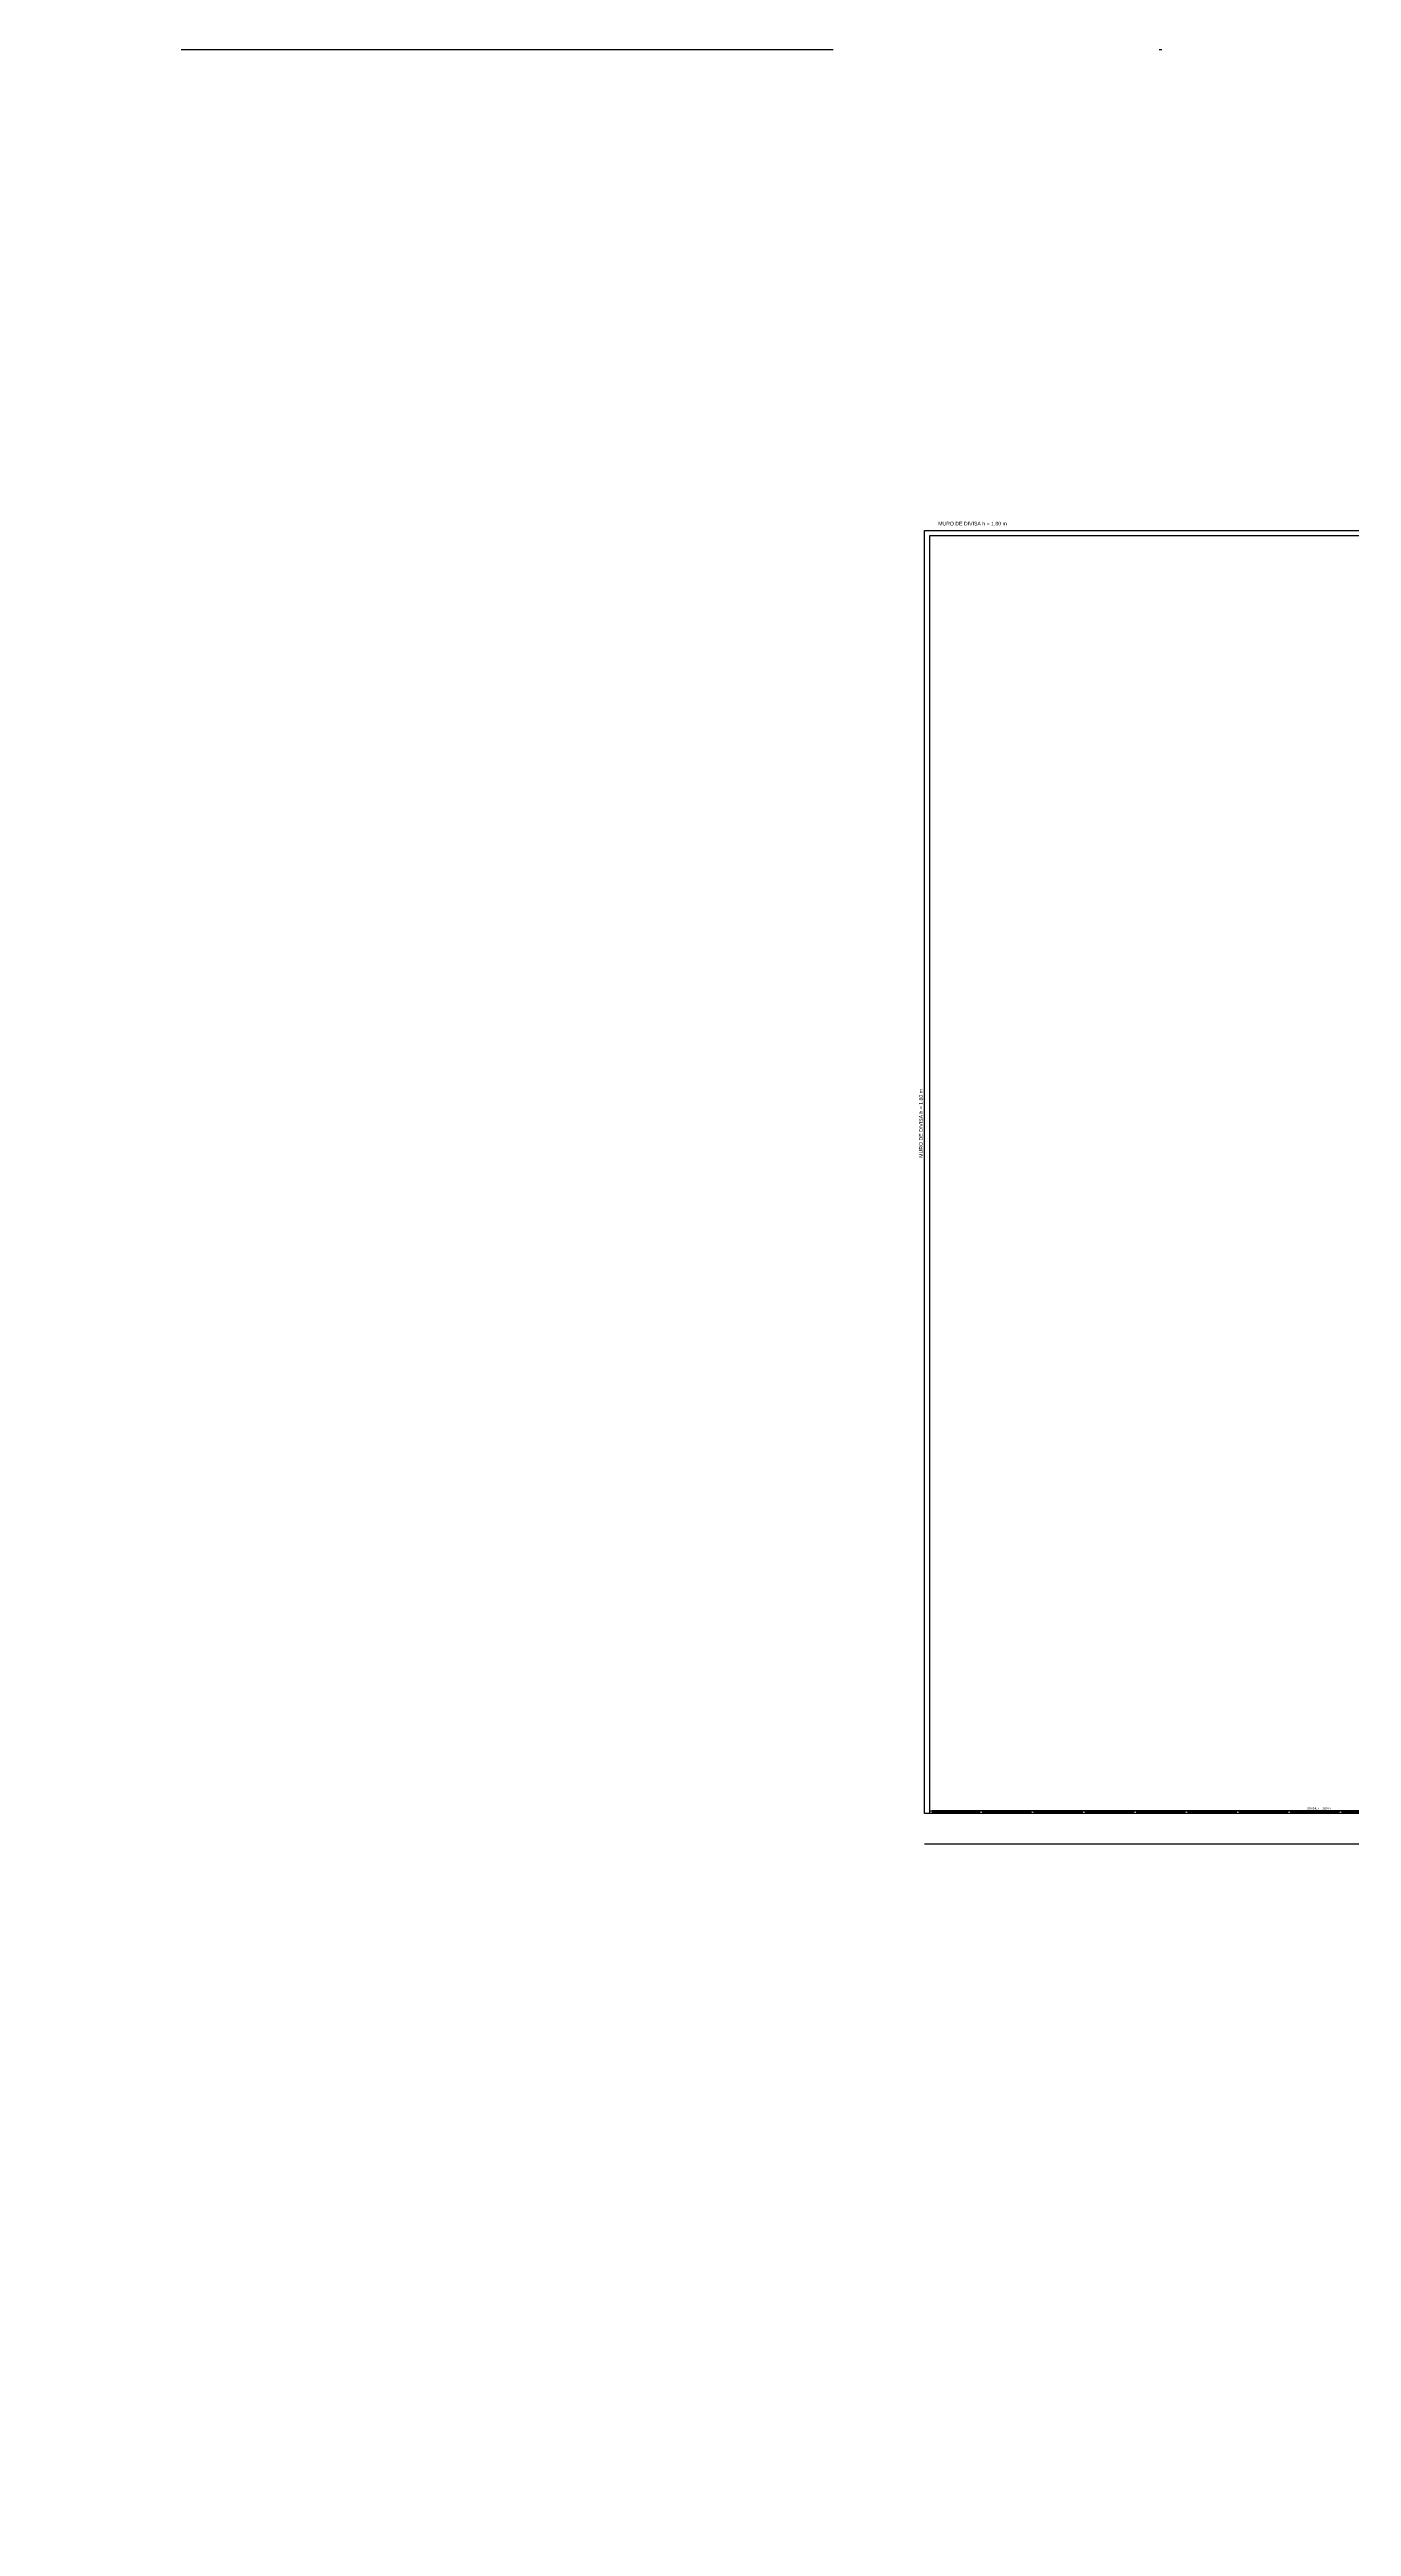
# Model space of a CAD drawing. Extents: x 210 to 779, y 61 to 241.
# Drawn here: x 408.3 to 459, y 144.5 to 241 of the extents above; entities that cross this region are included whole.
import ezdxf

# ---------------------------------------------------------------- set-up
doc = ezdxf.new("R2010")
doc.units = 0
doc.header["$LTSCALE"] = 2
doc.linetypes.add('DASHDOT', pattern=[25.4, 12.7, -6.35, 0, -6.35])
doc.layers.get('0').update_dxf_attribs({"linetype": 'CONTINUOUS'})
for name, color, linetype in [('A-MURO', 2, 'CONTINUOUS'), ('A-PISOS-NIVEL', 1, 'CONTINUOUS'), ('AR-PIS', 1, 'CONTINUOUS'), ('AR-TXT', 1, 'CONTINUOUS'), ('ARQ-TXT-1_075', 2, 'CONTINUOUS'), ('PORTAL_VTA_PROX', 1, 'CONTINUOUS')]:
    doc.layers.add(name, color=color, linetype=linetype)
doc.styles.add('ESC-50-A20', font='arial.ttf', dxfattribs={"height": 0.1})

msp = doc.modelspace()

# ---------------------------------------------------------------- linework, layer by layer
at = {"linetype": 'DASHDOT'}
msp.add_lwpolyline([(209.856, 241.05), (778.543, 241.05), (778.543, 61.137), (209.856, 61.137)], close=True, dxfattribs=at)
at = {"color": 251}
for points in [[(442.716, 172.31), (442.616, 172.31), (442.616, 172.41), (442.716, 172.41)], [(444.666, 172.31), (444.566, 172.31), (444.566, 172.41), (444.666, 172.41)], [(446.666, 172.31), (446.566, 172.31), (446.566, 172.41), (446.666, 172.41)], [(448.666, 172.31), (448.566, 172.31), (448.566, 172.41), (448.666, 172.41)], [(450.666, 172.31), (450.566, 172.31), (450.566, 172.41), (450.666, 172.41)], [(452.666, 172.31), (452.566, 172.31), (452.566, 172.41), (452.666, 172.41)], [(454.666, 172.31), (454.566, 172.31), (454.566, 172.41), (454.666, 172.41)], [(456.666, 172.31), (456.566, 172.31), (456.566, 172.41), (456.666, 172.41)], [(458.666, 172.31), (458.566, 172.31), (458.566, 172.41), (458.666, 172.41)]]:
    msp.add_lwpolyline(points, close=True, dxfattribs=at)
at = {"layer": 'A-MURO', "color": 251}
for p, q in [((442.416, 172.31), (442.416, 222.31)), ((442.416, 222.31), (522.416, 222.31)), ((442.616, 172.31), (442.616, 222.11)), ((442.616, 222.11), (522.182, 222.11)), ((442.616, 172.31), (442.416, 172.31))]:
    msp.add_line(p, q, dxfattribs=at)
at = {"layer": 'A-PISOS-NIVEL', "color": 251}
msp.add_line((483.359, 171.11), (442.416, 171.11), dxfattribs=at)
at = {"layer": 'AR-PIS', "color": 251, "ltscale": 10}
for p, q in [((444.566, 172.36), (442.716, 172.36)), ((446.566, 172.36), (444.666, 172.36)), ((448.566, 172.36), (446.666, 172.36)), ((450.566, 172.36), (448.666, 172.36)), ((452.566, 172.36), (450.666, 172.36)), ((454.566, 172.36), (452.666, 172.36)), ((456.566, 172.36), (454.666, 172.36)), ((458.566, 172.36), (456.666, 172.36)), ((460.566, 172.36), (458.666, 172.36))]:
    msp.add_line(p, q, dxfattribs=at)
at = {"layer": 'PORTAL_VTA_PROX', "color": 251}
for p, q in [((482.566, 172.41), (442.716, 172.41)), ((482.566, 172.31), (442.716, 172.31))]:
    msp.add_line(p, q, dxfattribs=at)

# ---------------------------------------------------------------- texts
at = {"layer": 'AR-TXT', "color": 251, "style": 'ESC-50-A20'}
msp.add_text('GRADIL h = 1.80 m', height=0.075, dxfattribs=at).set_placement((457.308, 172.468))
at = {"layer": 'ARQ-TXT-1_075', "color": 251, "style": 'ESC-50-A20'}
msp.add_text('MURO DE DIVISA h = 1.80 m', height=0.144, dxfattribs=at).set_placement((442.942, 222.501))
msp.add_text('MURO DE DIVISA h = 1.80 m', height=0.144, rotation=90, dxfattribs=at).set_placement((442.345, 197.861))

doc.saveas('drawing.dxf')
